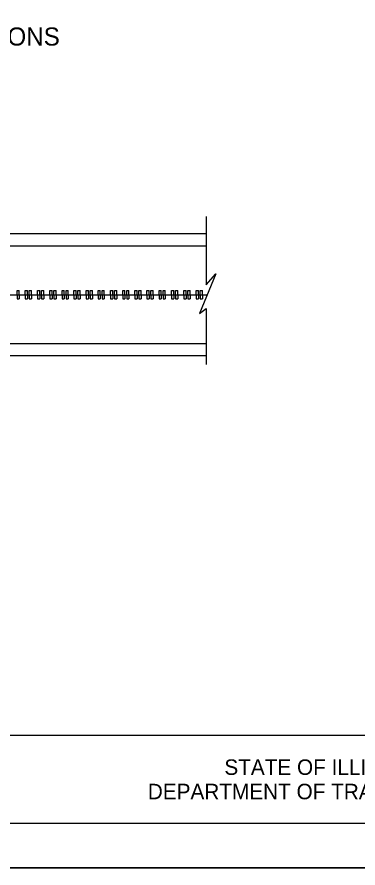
# Model space of a CAD drawing. Extents: x 0 to 2.83, y 0 to 1.83.
# Drawn here: x 1.181 to 1.502, y 0 to 0.8 of the extents above; entities that cross this region are included whole.
import ezdxf

# ---------------------------------------------------------------- set-up
doc = ezdxf.new("R2010")
doc.units = 0
for name, color, linetype in [('HS_Title', 7, 'Continuous'), ('SH_General_Details', 7, 'Continuous'), ('SH_Printer_Plotting_Border', 7, 'Continuous')]:
    doc.layers.add(name, color=color, linetype=linetype)

msp = doc.modelspace()

# ---------------------------------------------------------------- linework, layer by layer
at = {"layer": 'HS_Title'}
for p, q in [((1.3591, 0.6124), (1.3591, 0.54823)), ((1.3591, 0.59615), (0.28233, 0.59615)), ((0.28233, 0.58484), (1.3591, 0.58484)), ((1.368, 0.55873), (1.3528, 0.52138)), ((1.3591, 0.54823), (1.368, 0.55873)), ((0.28478, 0.5389), (1.35993, 0.5389)), ((1.18129, 0.5389), (1.18129, 0.54283)), ((1.18129, 0.54283), (1.1834, 0.54283)), ((1.18129, 0.5389), (1.18129, 0.53497)), ((1.1834, 0.5389), (1.1834, 0.54283)), ((1.1834, 0.5389), (1.1834, 0.53497)), ((1.18898, 0.5389), (1.18898, 0.54283)), ((1.18898, 0.54283), (1.1911, 0.54283)), ((1.18898, 0.5389), (1.18898, 0.53497)), ((1.1911, 0.5389), (1.1911, 0.54283)), ((1.1911, 0.5389), (1.1911, 0.53497)), ((1.19276, 0.5389), (1.19276, 0.54283)), ((1.19276, 0.54283), (1.19487, 0.54283)), ((1.19276, 0.5389), (1.19276, 0.53497)), ((1.19487, 0.5389), (1.19487, 0.54283)), ((1.19487, 0.5389), (1.19487, 0.53497)), ((1.20059, 0.5389), (1.20059, 0.54283)), ((1.20059, 0.54283), (1.20271, 0.54283)), ((1.20059, 0.5389), (1.20059, 0.53497)), ((1.20271, 0.5389), (1.20271, 0.54283)), ((1.20271, 0.5389), (1.20271, 0.53497)), ((1.20437, 0.5389), (1.20437, 0.54283)), ((1.20437, 0.54283), (1.20648, 0.54283)), ((1.20437, 0.5389), (1.20437, 0.53497)), ((1.20648, 0.5389), (1.20648, 0.54283)), ((1.20648, 0.5389), (1.20648, 0.53497)), ((1.21207, 0.5389), (1.21207, 0.54283)), ((1.21207, 0.54283), (1.21419, 0.54283)), ((1.21207, 0.5389), (1.21207, 0.53497)), ((1.21419, 0.5389), (1.21419, 0.54283)), ((1.21419, 0.5389), (1.21419, 0.53497)), ((1.21585, 0.5389), (1.21585, 0.54283)), ((1.21585, 0.54283), (1.21797, 0.54283)), ((1.21585, 0.5389), (1.21585, 0.53497)), ((1.21797, 0.5389), (1.21797, 0.54283)), ((1.21797, 0.5389), (1.21797, 0.53497)), ((1.22354, 0.5389), (1.22354, 0.54283)), ((1.22354, 0.54283), (1.22566, 0.54283)), ((1.22354, 0.5389), (1.22354, 0.53497)), ((1.22566, 0.5389), (1.22566, 0.54283)), ((1.22566, 0.5389), (1.22566, 0.53497)), ((1.22732, 0.5389), (1.22732, 0.54283)), ((1.22732, 0.54283), (1.22944, 0.54283)), ((1.22732, 0.5389), (1.22732, 0.53497)), ((1.22944, 0.5389), (1.22944, 0.54283)), ((1.22944, 0.5389), (1.22944, 0.53497)), ((1.2347, 0.5389), (1.2347, 0.54283)), ((1.2347, 0.54283), (1.23682, 0.54283)), ((1.2347, 0.5389), (1.2347, 0.53497)), ((1.23682, 0.5389), (1.23682, 0.54283)), ((1.23682, 0.5389), (1.23682, 0.53497)), ((1.23848, 0.5389), (1.23848, 0.54283)), ((1.23848, 0.54283), (1.24059, 0.54283)), ((1.23848, 0.5389), (1.23848, 0.53497)), ((1.24059, 0.5389), (1.24059, 0.54283)), ((1.24059, 0.5389), (1.24059, 0.53497)), ((1.24613, 0.5389), (1.24613, 0.54283)), ((1.24613, 0.54283), (1.24825, 0.54283)), ((1.24613, 0.5389), (1.24613, 0.53497)), ((1.24825, 0.5389), (1.24825, 0.54283)), ((1.24825, 0.5389), (1.24825, 0.53497)), ((1.24991, 0.5389), (1.24991, 0.54283)), ((1.24991, 0.54283), (1.25203, 0.54283)), ((1.24991, 0.5389), (1.24991, 0.53497)), ((1.25203, 0.5389), (1.25203, 0.54283)), ((1.25203, 0.5389), (1.25203, 0.53497)), ((1.25738, 0.5389), (1.25738, 0.54283)), ((1.25738, 0.54283), (1.2595, 0.54283)), ((1.25738, 0.5389), (1.25738, 0.53497)), ((1.2595, 0.5389), (1.2595, 0.54283)), ((1.2595, 0.5389), (1.2595, 0.53497)), ((1.26116, 0.5389), (1.26116, 0.54283)), ((1.26116, 0.54283), (1.26327, 0.54283)), ((1.26116, 0.5389), (1.26116, 0.53497)), ((1.26327, 0.5389), (1.26327, 0.54283)), ((1.26327, 0.5389), (1.26327, 0.53497)), ((1.26909, 0.5389), (1.26909, 0.54283)), ((1.26909, 0.54283), (1.27121, 0.54283)), ((1.26909, 0.5389), (1.26909, 0.53497)), ((1.27121, 0.5389), (1.27121, 0.54283)), ((1.27121, 0.5389), (1.27121, 0.53497)), ((1.27287, 0.5389), (1.27287, 0.54283)), ((1.27287, 0.54283), (1.27499, 0.54283)), ((1.27287, 0.5389), (1.27287, 0.53497)), ((1.27499, 0.5389), (1.27499, 0.54283)), ((1.27499, 0.5389), (1.27499, 0.53497)), ((1.28054, 0.5389), (1.28054, 0.54283)), ((1.28054, 0.54283), (1.28266, 0.54283)), ((1.28054, 0.5389), (1.28054, 0.53497)), ((1.28266, 0.5389), (1.28266, 0.54283)), ((1.28266, 0.5389), (1.28266, 0.53497)), ((1.28432, 0.5389), (1.28432, 0.54283)), ((1.28432, 0.54283), (1.28643, 0.54283)), ((1.28432, 0.5389), (1.28432, 0.53497)), ((1.28643, 0.5389), (1.28643, 0.54283)), ((1.28643, 0.5389), (1.28643, 0.53497)), ((1.29192, 0.5389), (1.29192, 0.54283)), ((1.29192, 0.54283), (1.29404, 0.54283)), ((1.29192, 0.5389), (1.29192, 0.53497)), ((1.29404, 0.5389), (1.29404, 0.54283)), ((1.29404, 0.5389), (1.29404, 0.53497)), ((1.2957, 0.5389), (1.2957, 0.54283)), ((1.2957, 0.54283), (1.29781, 0.54283)), ((1.2957, 0.5389), (1.2957, 0.53497)), ((1.29781, 0.5389), (1.29781, 0.54283)), ((1.29781, 0.5389), (1.29781, 0.53497)), ((1.3033, 0.5389), (1.3033, 0.54283)), ((1.3033, 0.54283), (1.30541, 0.54283)), ((1.3033, 0.5389), (1.3033, 0.53497)), ((1.30541, 0.5389), (1.30541, 0.54283)), ((1.30541, 0.5389), (1.30541, 0.53497)), ((1.30707, 0.5389), (1.30707, 0.54283)), ((1.30707, 0.54283), (1.30919, 0.54283)), ((1.30707, 0.5389), (1.30707, 0.53497)), ((1.30919, 0.5389), (1.30919, 0.54283)), ((1.30919, 0.5389), (1.30919, 0.53497)), ((1.31468, 0.5389), (1.31468, 0.54283)), ((1.31468, 0.54283), (1.31679, 0.54283)), ((1.31468, 0.5389), (1.31468, 0.53497)), ((1.31679, 0.5389), (1.31679, 0.54283)), ((1.31679, 0.5389), (1.31679, 0.53497)), ((1.31845, 0.5389), (1.31845, 0.54283)), ((1.31845, 0.54283), (1.32057, 0.54283)), ((1.31845, 0.5389), (1.31845, 0.53497)), ((1.32057, 0.5389), (1.32057, 0.54283)), ((1.32057, 0.5389), (1.32057, 0.53497)), ((1.32643, 0.5389), (1.32643, 0.54283)), ((1.32643, 0.54283), (1.32854, 0.54283)), ((1.32643, 0.5389), (1.32643, 0.53497)), ((1.32854, 0.5389), (1.32854, 0.54283)), ((1.32854, 0.5389), (1.32854, 0.53497)), ((1.3302, 0.5389), (1.3302, 0.54283)), ((1.3302, 0.54283), (1.33232, 0.54283)), ((1.3302, 0.5389), (1.3302, 0.53497)), ((1.33232, 0.5389), (1.33232, 0.54283)), ((1.33232, 0.5389), (1.33232, 0.53497)), ((1.33795, 0.5389), (1.33795, 0.54283)), ((1.33795, 0.54283), (1.34007, 0.54283)), ((1.33795, 0.5389), (1.33795, 0.53497)), ((1.34007, 0.5389), (1.34007, 0.54283)), ((1.34007, 0.5389), (1.34007, 0.53497)), ((1.34173, 0.5389), (1.34173, 0.54283)), ((1.34173, 0.54283), (1.34385, 0.54283)), ((1.34173, 0.5389), (1.34173, 0.53497)), ((1.34385, 0.5389), (1.34385, 0.54283)), ((1.34385, 0.5389), (1.34385, 0.53497)), ((1.34959, 0.5389), (1.34959, 0.54283)), ((1.34959, 0.54283), (1.35171, 0.54283)), ((1.34959, 0.5389), (1.34959, 0.53497)), ((1.35171, 0.5389), (1.35171, 0.54283)), ((1.35171, 0.5389), (1.35171, 0.53497)), ((1.35337, 0.5389), (1.35337, 0.54283)), ((1.35337, 0.54283), (1.35548, 0.54283)), ((1.35337, 0.5389), (1.35337, 0.53497)), ((1.35548, 0.5389), (1.35548, 0.54283)), ((1.35548, 0.5389), (1.35548, 0.53497)), ((1.18129, 0.53497), (1.1834, 0.53497)), ((1.18898, 0.53497), (1.1911, 0.53497)), ((1.19276, 0.53497), (1.19487, 0.53497)), ((1.20059, 0.53497), (1.20271, 0.53497)), ((1.20437, 0.53497), (1.20648, 0.53497)), ((1.21207, 0.53497), (1.21419, 0.53497)), ((1.21585, 0.53497), (1.21797, 0.53497)), ((1.22354, 0.53497), (1.22566, 0.53497)), ((1.22732, 0.53497), (1.22944, 0.53497)), ((1.2347, 0.53497), (1.23682, 0.53497)), ((1.23848, 0.53497), (1.24059, 0.53497)), ((1.24613, 0.53497), (1.24825, 0.53497)), ((1.24991, 0.53497), (1.25203, 0.53497)), ((1.25738, 0.53497), (1.2595, 0.53497)), ((1.26116, 0.53497), (1.26327, 0.53497)), ((1.26909, 0.53497), (1.27121, 0.53497)), ((1.27287, 0.53497), (1.27499, 0.53497)), ((1.28054, 0.53497), (1.28266, 0.53497)), ((1.28432, 0.53497), (1.28643, 0.53497)), ((1.29192, 0.53497), (1.29404, 0.53497)), ((1.2957, 0.53497), (1.29781, 0.53497)), ((1.3033, 0.53497), (1.30541, 0.53497)), ((1.30707, 0.53497), (1.30919, 0.53497)), ((1.31468, 0.53497), (1.31679, 0.53497)), ((1.31845, 0.53497), (1.32057, 0.53497)), ((1.32643, 0.53497), (1.32854, 0.53497)), ((1.3302, 0.53497), (1.33232, 0.53497)), ((1.33795, 0.53497), (1.34007, 0.53497)), ((1.34173, 0.53497), (1.34385, 0.53497)), ((1.34959, 0.53497), (1.35171, 0.53497)), ((1.35337, 0.53497), (1.35548, 0.53497)), ((1.3528, 0.52138), (1.3591, 0.52613)), ((1.3591, 0.52613), (1.3591, 0.47331)), ((0.28233, 0.49309), (1.3591, 0.49309)), ((1.3591, 0.48158), (1.08426, 0.48158))]:
    msp.add_line(p, q, dxfattribs=at)
at = {"layer": 'SH_General_Details'}
for p, q in [((0.16667, 0.125), (2.79166, 0.125)), ((2.83333, 0), (0, 0))]:
    msp.add_line(p, q, dxfattribs=at)
msp.add_lwpolyline([(0.16667, 1.79166), (2.79166, 1.79166), (2.79166, 0.04167), (0.16667, 0.04167)], close=True, dxfattribs=at)
at = {"layer": 'SH_Printer_Plotting_Border'}
msp.add_lwpolyline([(0, 0), (2.83333, 0), (2.83333, 1.83333), (0, 1.83333)], close=True, dxfattribs=at)

# ---------------------------------------------------------------- texts
at = {"layer": 'HS_Title'}
msp.add_text('CENTER LINE GROOVE AT INTERSECTIONS', height=0.017, dxfattribs=at).set_placement((0.73894, 0.77319))
at = {"layer": 'SH_General_Details'}
for s, p in [('STATE OF ILLINOIS', (1.37608, 0.0875)), ('DEPARTMENT OF TRANSPORTATION', (1.30415, 0.06458))]:
    msp.add_text(s, height=0.0145835, dxfattribs=at).set_placement(p)

doc.saveas('drawing.dxf')
